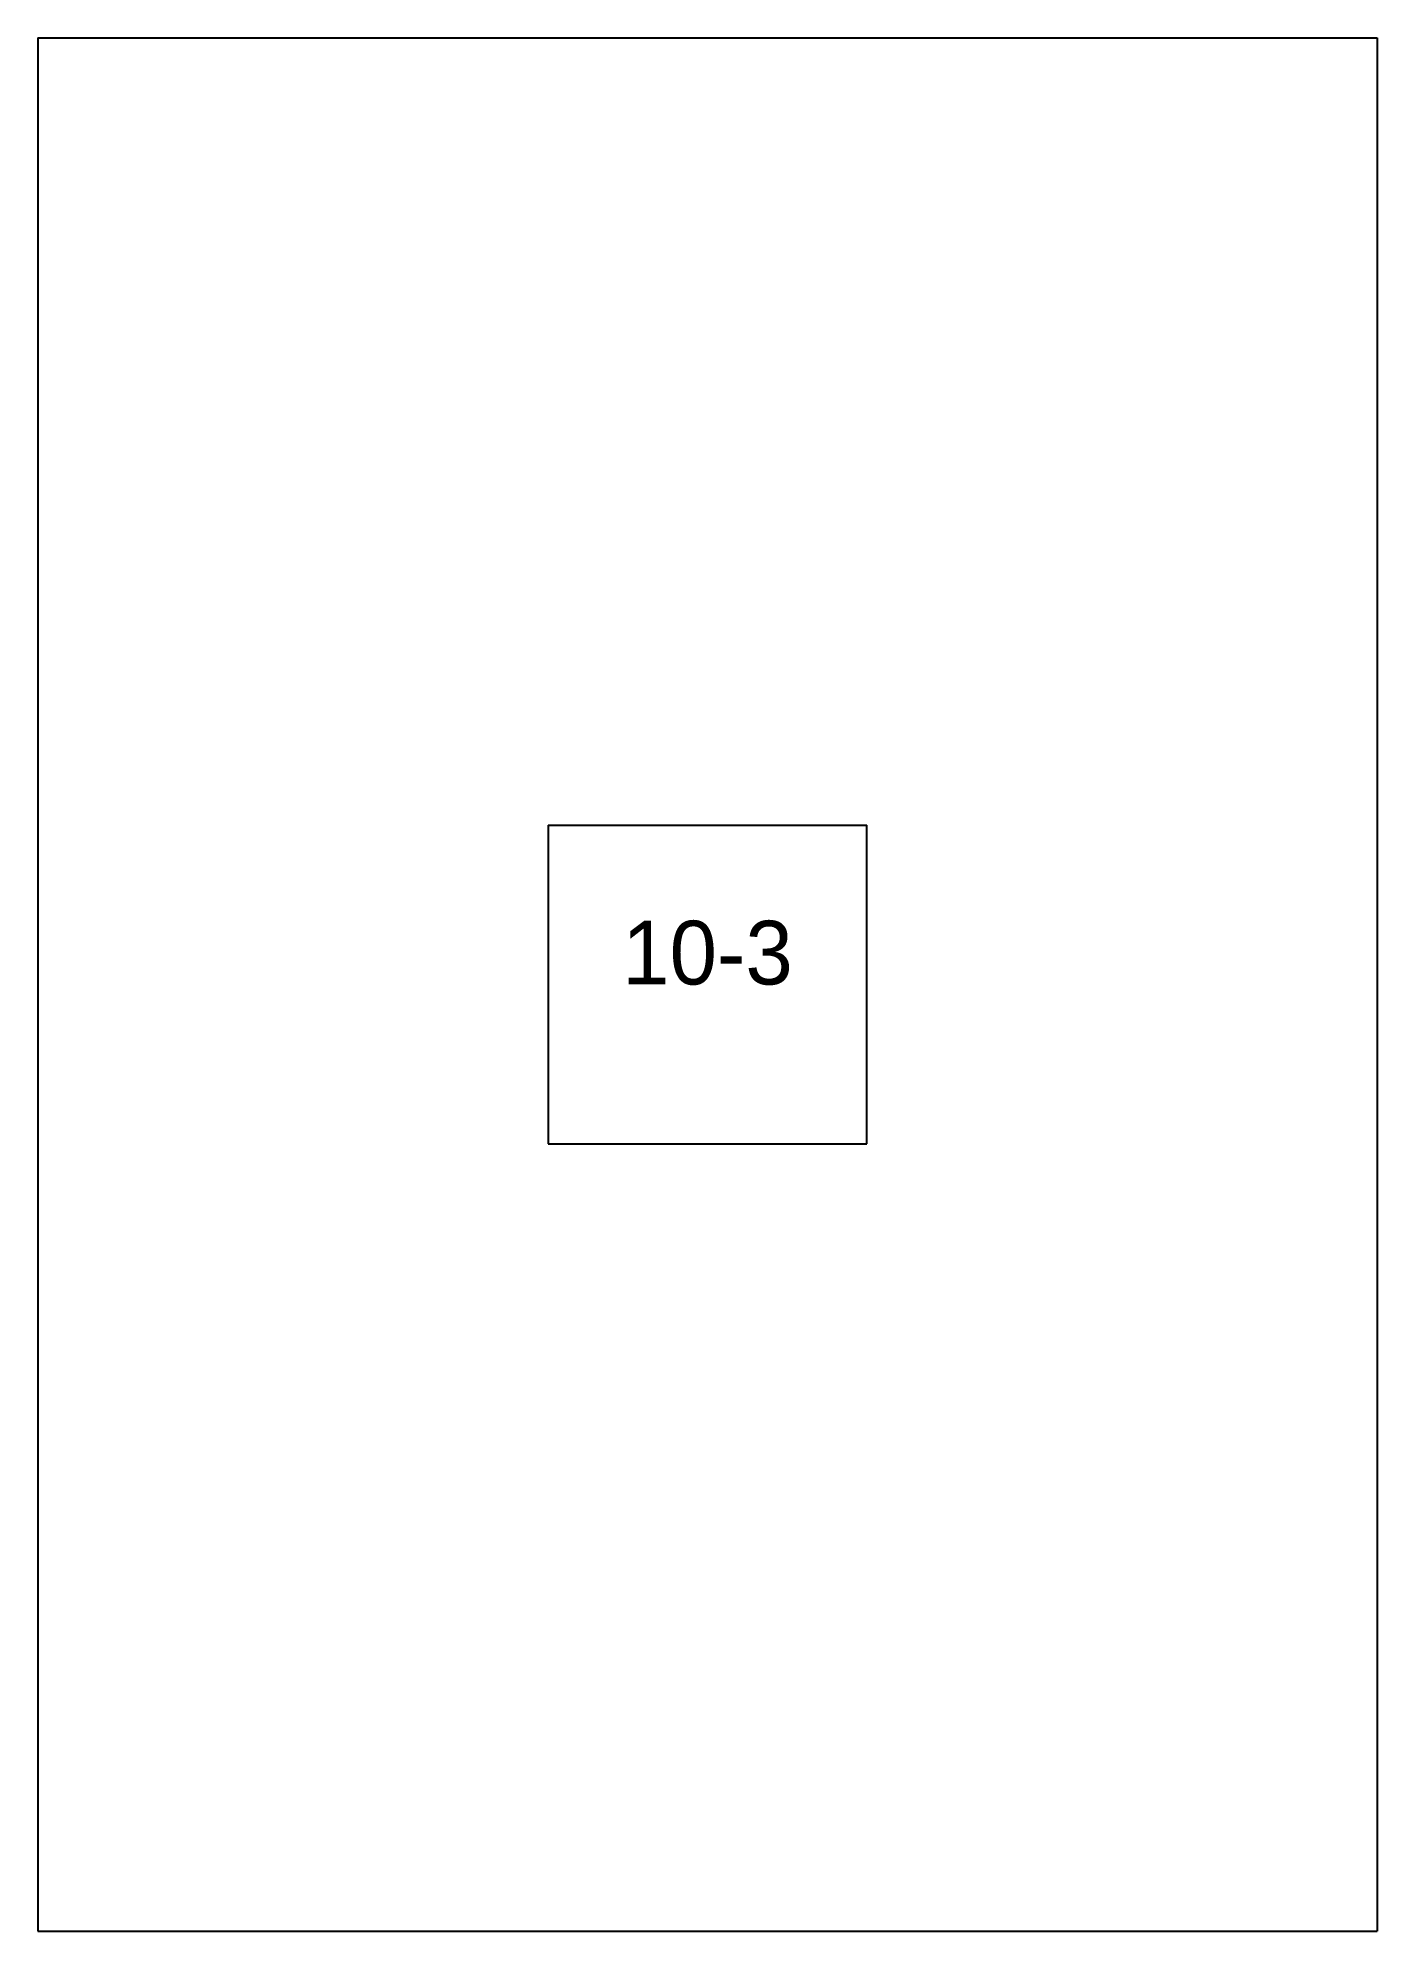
# Paper-space layout 'Plan 10-3' of a CAD drawing. Header units: metres, sheet in millimetres. Extents: x 0 to 210, y 0 to 297.
# The model-space entities are those that its viewports show. They can reach past a viewport. Long polylines and large blocks are cut down to what shows.
import ezdxf
from ezdxf.enums import TextEntityAlignment as Align

# ---------------------------------------------------------------- set-up
doc = ezdxf.new("R2010")
doc.units = ezdxf.units.M
doc.layers.add('TEXTLAYER', color=7, linetype='Continuous')
doc.layers.add('VIEWPORTS', color=7, linetype='Continuous')

msp = doc.modelspace()

# ---------------------------------------------------------------- linework, layer by layer
at = {"color": 9}
for p, q in [((420, -2376), (420, -2673)), ((420, -2376), (420, -2673)), ((630, -2376), (630, -2673)), ((630, -2376), (630, -2673)), ((210, -2673), (420, -2673)), ((210, -2673), (420, -2673)), ((420, -2673), (630, -2673)), ((420, -2673), (420, -2970)), ((420, -2673), (630, -2673)), ((420, -2673), (420, -2970)), ((630, -2673), (840, -2673)), ((630, -2673), (630, -2970)), ((630, -2673), (840, -2673)), ((630, -2673), (630, -2970)), ((500, -2796.5), (550, -2796.5)), ((500, -2796.5), (500, -2846.5)), ((550, -2846.5), (550, -2796.5)), ((500, -2846.5), (550, -2846.5)), ((210, -2970), (420, -2970)), ((420, -2970), (630, -2970)), ((630, -2970), (840, -2970))]:
    msp.add_line(p, q, dxfattribs=at)

# ---------------------------------------------------------------- texts
at = {"layer": 'TEXTLAYER', "color": 1}
msp.add_text('10-3', height=10, dxfattribs=at).set_placement((525, -2821.5), align=Align.CENTER)

psp = doc.layouts.new('Plan 10-3')

# ---------------------------------------------------------------- viewports
at = {"layer": 'VIEWPORTS'}
psp.add_viewport(center=(105, 148.5), size=(210, 297), view_center_point=(525, -2821.5), view_height=297, dxfattribs=at)

doc.saveas('drawing.dxf')
